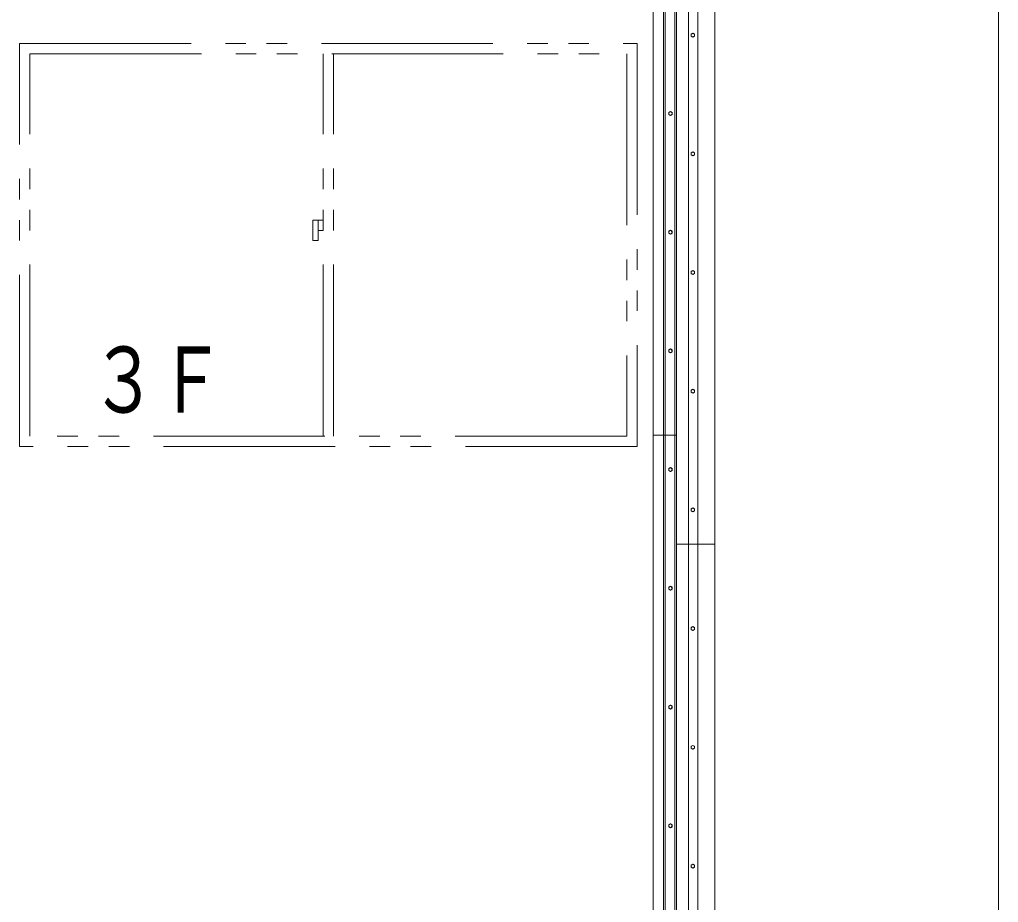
# Model space of a CAD drawing. Units: millimetres, scale not verified. Extents: x -20007 to 19993, y -13850 to 13850.
# Drawn here: x -8907 to -6053, y -1943 to 630 of the extents above; entities that cross this region are included whole.
import ezdxf
from ezdxf.enums import TextEntityAlignment as Align

# ---------------------------------------------------------------- set-up
doc = ezdxf.new("R2010")
doc.units = ezdxf.units.MM
doc.header["$LTSCALE"] = 100
doc.linetypes.add('DOUBLE_CHAIN1', pattern=[8.8, 5, -1, 0.6, -0.6, 0.6, -1])
for name, color, linetype, lineweight in [('0-9_TEXT', 7, 'Continuous', 9), ('0-D_Defpoints', 7, 'Continuous', 9), ('0-E_上部ユニット', 4, 'Continuous', 9), ('1-0_窓', 2, 'DOUBLE_CHAIN1', 9), ('1-1_中間ユニット', 6, 'Continuous', 9), ('1-5_SUNPO', 3, 'Continuous', 9)]:
    doc.layers.add(name, color=color, linetype=linetype, lineweight=lineweight)
doc.styles.add('ＭＳ ゴシック', font='')
doc.styles.get('ＭＳ ゴシック').set_extended_font_data('MS Gothic')

# ---------------------------------------------------------------- blocks, each defined once
blk = doc.blocks.new('Region223')
at = {"layer": '0-D_Defpoints'}
blk.add_circle((-6944.3, -1837.2), 5, dxfattribs=at)
blk = doc.blocks.new('Region224')
at = {"layer": '0-D_Defpoints'}
for p, q in [((-6949.3, -1834.3), (-6944.3, -1831.4)), ((-6949.3, -1840.1), (-6949.3, -1834.3)), ((-6944.3, -1843), (-6949.3, -1840.1)), ((-6944.3, -1831.4), (-6939.3, -1834.3)), ((-6939.3, -1840.1), (-6944.3, -1843)), ((-6939.3, -1834.3), (-6939.3, -1840.1))]:
    blk.add_line(p, q, dxfattribs=at)
blk = doc.blocks.new('Region239')
at = {"layer": '0-D_Defpoints'}
for p, q in [((-7014.6, -678.8), (-7009.6, -675.9)), ((-7014.6, -684.6), (-7014.6, -678.8)), ((-7009.6, -687.5), (-7014.6, -684.6)), ((-7009.6, -675.9), (-7004.6, -678.8)), ((-7004.6, -684.6), (-7009.6, -687.5)), ((-7004.6, -678.8), (-7004.6, -684.6))]:
    blk.add_line(p, q, dxfattribs=at)
blk = doc.blocks.new('Region240')
at = {"layer": '0-D_Defpoints'}
blk.add_circle((-7009.6, -681.7), 5, dxfattribs=at)
blk = doc.blocks.new('Region241')
at = {"layer": '0-D_Defpoints'}
blk.add_circle((-7009.6, -1027.7), 5, dxfattribs=at)
blk = doc.blocks.new('Region242')
at = {"layer": '0-D_Defpoints'}
for p, q in [((-7014.6, -1024.8), (-7009.6, -1021.9)), ((-7014.6, -1030.6), (-7014.6, -1024.8)), ((-7009.6, -1021.9), (-7004.6, -1024.8)), ((-7004.6, -1024.8), (-7004.6, -1030.6)), ((-7009.6, -1033.5), (-7014.6, -1030.6)), ((-7004.6, -1030.6), (-7009.6, -1033.5))]:
    blk.add_line(p, q, dxfattribs=at)
blk = doc.blocks.new('Region243')
at = {"layer": '0-D_Defpoints'}
blk.add_circle((-6944.3, -1145.2), 5, dxfattribs=at)
blk = doc.blocks.new('Region244')
at = {"layer": '0-D_Defpoints'}
for p, q in [((-6949.3, -1142.3), (-6944.3, -1139.4)), ((-6944.3, -1139.4), (-6939.3, -1142.3)), ((-6949.3, -1148.1), (-6949.3, -1142.3)), ((-6944.3, -1151), (-6949.3, -1148.1)), ((-6939.3, -1148.1), (-6944.3, -1151)), ((-6939.3, -1142.3), (-6939.3, -1148.1))]:
    blk.add_line(p, q, dxfattribs=at)
blk = doc.blocks.new('Region245')
at = {"layer": '0-D_Defpoints'}
for p, q in [((-7014.6, -1370.8), (-7009.6, -1367.9)), ((-7009.6, -1367.9), (-7004.6, -1370.8)), ((-7014.6, -1376.6), (-7014.6, -1370.8)), ((-7009.6, -1379.5), (-7014.6, -1376.6)), ((-7004.6, -1376.6), (-7009.6, -1379.5)), ((-7004.6, -1370.8), (-7004.6, -1376.6))]:
    blk.add_line(p, q, dxfattribs=at)
blk = doc.blocks.new('Region246')
at = {"layer": '0-D_Defpoints'}
blk.add_circle((-7009.6, -1373.7), 5, dxfattribs=at)
blk = doc.blocks.new('Region247')
at = {"layer": '0-D_Defpoints'}
for p, q in [((-6949.3, -1488.3), (-6944.3, -1485.4)), ((-6949.3, -1494.1), (-6949.3, -1488.3)), ((-6944.3, -1497), (-6949.3, -1494.1)), ((-6944.3, -1485.4), (-6939.3, -1488.3)), ((-6939.3, -1494.1), (-6944.3, -1497)), ((-6939.3, -1488.3), (-6939.3, -1494.1))]:
    blk.add_line(p, q, dxfattribs=at)
blk = doc.blocks.new('Region248')
at = {"layer": '0-D_Defpoints'}
blk.add_circle((-6944.3, -1491.2), 5, dxfattribs=at)
blk = doc.blocks.new('Region249')
at = {"layer": '0-D_Defpoints'}
blk.add_circle((-7009.6, -1719.7), 5, dxfattribs=at)
blk = doc.blocks.new('Region250')
at = {"layer": '0-D_Defpoints'}
for p, q in [((-7014.6, -1716.8), (-7009.6, -1713.9)), ((-7014.6, -1722.6), (-7014.6, -1716.8)), ((-7009.6, -1725.5), (-7014.6, -1722.6)), ((-7009.6, -1713.9), (-7004.6, -1716.8)), ((-7004.6, -1722.6), (-7009.6, -1725.5)), ((-7004.6, -1716.8), (-7004.6, -1722.6))]:
    blk.add_line(p, q, dxfattribs=at)
blk = doc.blocks.new('Region281')
at = {"layer": '0-D_Defpoints'}
blk.add_circle((-7009.6, 10.3), 5, dxfattribs=at)
blk = doc.blocks.new('Region282')
at = {"layer": '0-D_Defpoints'}
for p, q in [((-7014.6, 13.2), (-7009.6, 16.1)), ((-7014.6, 7.4), (-7014.6, 13.2)), ((-7009.6, 4.5), (-7014.6, 7.4)), ((-7009.6, 16.1), (-7004.6, 13.2)), ((-7004.6, 7.4), (-7009.6, 4.5)), ((-7004.6, 13.2), (-7004.6, 7.4))]:
    blk.add_line(p, q, dxfattribs=at)
blk = doc.blocks.new('Region283')
at = {"layer": '0-D_Defpoints'}
for p, q in [((-7014.6, -332.8), (-7009.6, -329.9)), ((-7014.6, -338.6), (-7014.6, -332.8)), ((-7009.6, -341.5), (-7014.6, -338.6)), ((-7009.6, -329.9), (-7004.6, -332.8)), ((-7004.6, -338.6), (-7009.6, -341.5)), ((-7004.6, -332.8), (-7004.6, -338.6))]:
    blk.add_line(p, q, dxfattribs=at)
blk = doc.blocks.new('Region284')
at = {"layer": '0-D_Defpoints'}
blk.add_circle((-7009.6, -335.7), 5, dxfattribs=at)
blk = doc.blocks.new('Region285')
at = {"layer": '0-D_Defpoints'}
for p, q in [((-6949.3, -104.3), (-6944.3, -101.4)), ((-6949.3, -110.1), (-6949.3, -104.3)), ((-6944.3, -113), (-6949.3, -110.1)), ((-6944.3, -101.4), (-6939.3, -104.3)), ((-6939.3, -110.1), (-6944.3, -113)), ((-6939.3, -104.3), (-6939.3, -110.1))]:
    blk.add_line(p, q, dxfattribs=at)
blk = doc.blocks.new('Region286')
at = {"layer": '0-D_Defpoints'}
blk.add_circle((-6944.3, -107.2), 5, dxfattribs=at)
blk = doc.blocks.new('Region287')
at = {"layer": '0-D_Defpoints'}
for p, q in [((-6949.3, -450.3), (-6944.3, -447.4)), ((-6949.3, -456.1), (-6949.3, -450.3)), ((-6944.3, -459), (-6949.3, -456.1)), ((-6944.3, -447.4), (-6939.3, -450.3)), ((-6939.3, -456.1), (-6944.3, -459)), ((-6939.3, -450.3), (-6939.3, -456.1))]:
    blk.add_line(p, q, dxfattribs=at)
blk = doc.blocks.new('Region288')
at = {"layer": '0-D_Defpoints'}
blk.add_circle((-6944.3, -453.2), 5, dxfattribs=at)
blk = doc.blocks.new('Region289')
at = {"layer": '0-D_Defpoints'}
blk.add_circle((-6944.3, -799.2), 5, dxfattribs=at)
blk = doc.blocks.new('Region290')
at = {"layer": '0-D_Defpoints'}
for p, q in [((-6949.3, -796.3), (-6944.3, -793.4)), ((-6949.3, -802.1), (-6949.3, -796.3)), ((-6944.3, -793.4), (-6939.3, -796.3)), ((-6939.3, -796.3), (-6939.3, -802.1)), ((-6944.3, -805), (-6949.3, -802.1)), ((-6939.3, -802.1), (-6944.3, -805))]:
    blk.add_line(p, q, dxfattribs=at)
blk = doc.blocks.new('Region299')
at = {"layer": '0-D_Defpoints'}
for p, q in [((-7014.6, 359.2), (-7009.6, 362.1)), ((-7014.6, 353.4), (-7014.6, 359.2)), ((-7009.6, 350.5), (-7014.6, 353.4)), ((-7009.6, 362.1), (-7004.6, 359.2)), ((-7004.6, 353.4), (-7009.6, 350.5)), ((-7004.6, 359.2), (-7004.6, 353.4))]:
    blk.add_line(p, q, dxfattribs=at)
blk = doc.blocks.new('Region300')
at = {"layer": '0-D_Defpoints'}
blk.add_circle((-7009.6, 356.3), 5, dxfattribs=at)
blk = doc.blocks.new('Region301')
at = {"layer": '0-D_Defpoints'}
blk.add_circle((-6944.3, 584.8), 5, dxfattribs=at)
blk = doc.blocks.new('Region302')
at = {"layer": '0-D_Defpoints'}
for p, q in [((-6949.3, 587.7), (-6944.3, 590.6)), ((-6949.3, 581.9), (-6949.3, 587.7)), ((-6944.3, 579), (-6949.3, 581.9)), ((-6944.3, 590.6), (-6939.3, 587.7)), ((-6939.3, 581.9), (-6944.3, 579)), ((-6939.3, 587.7), (-6939.3, 581.9))]:
    blk.add_line(p, q, dxfattribs=at)
blk = doc.blocks.new('Region303')
at = {"layer": '0-D_Defpoints'}
for p, q in [((-6949.3, 241.7), (-6944.3, 244.6)), ((-6949.3, 235.9), (-6949.3, 241.7)), ((-6944.3, 233), (-6949.3, 235.9)), ((-6944.3, 244.6), (-6939.3, 241.7)), ((-6939.3, 235.9), (-6944.3, 233)), ((-6939.3, 241.7), (-6939.3, 235.9))]:
    blk.add_line(p, q, dxfattribs=at)
blk = doc.blocks.new('Region304')
at = {"layer": '0-D_Defpoints'}
blk.add_circle((-6944.3, 238.8), 5, dxfattribs=at)

msp = doc.modelspace()

# ---------------------------------------------------------------- linework, layer by layer
at = {"layer": '0-E_上部ユニット'}
for p, q in [((-7059.6, 2535.3), (-7059.6, -581.7)), ((-6880.1, -899.2), (-6880.1, 2532.3)), ((-7029.6, 2485.3), (-7029.6, -581.7)), ((-7024.6, 2485.3), (-7024.6, -581.7)), ((-6997.1, 2485.3), (-6997.1, -581.7)), ((-6992.1, 2485.3), (-6992.1, -581.7)), ((-6992.1, 2485.2), (-6992.1, -899.2)), ((-6956.8, -899.2), (-6956.8, 2485.3)), ((-6929.3, -899.2), (-6929.3, 2485.3)), ((-6880.1, -899.2), (-6992.1, -899.2)), ((-6880.1, -899.2), (-6992.1, -899.2))]:
    msp.add_line(p, q, dxfattribs=at)
msp.add_lwpolyline([(-6992.1, -581.7), (-7059.6, -581.7), (-6992.1, -581.7)], dxfattribs=at)
at = {"layer": '1-0_窓'}
for p, q in [((-8906.9, -614.2), (-8906.9, 560.8)), ((-8906.9, 560.8), (-7106.9, 560.8)), ((-7106.9, 560.8), (-7106.9, -614.2)), ((-8876.9, -584.2), (-8876.9, 530.8)), ((-8876.9, 530.8), (-7136.9, 530.8)), ((-8021.9, -584.2), (-8021.9, 530.8)), ((-7991.9, -584.2), (-7991.9, 530.8)), ((-7136.9, 530.8), (-7136.9, -584.2)), ((-8036.9, -14.2), (-8036.9, 45.8)), ((-8036.9, 15.8), (-8021.9, 15.8)), ((-8051.9, -14.2), (-8036.9, -14.2)), ((-7136.9, -584.2), (-8876.9, -584.2)), ((-7106.9, -614.2), (-8906.9, -614.2))]:
    msp.add_line(p, q, dxfattribs=at)
msp.add_lwpolyline([(-8051.9, -14.2), (-8051.9, 45.8), (-8021.9, 45.8)], dxfattribs=at)
at = {"layer": '1-1_中間ユニット'}
for p, q in [((-7059.6, -581.7), (-7059.6, -4041.7)), ((-7029.6, -581.7), (-7029.6, -4041.7)), ((-7024.6, -581.7), (-7024.6, -4041.7)), ((-6997.1, -581.7), (-6997.1, -4041.7)), ((-6992.1, -581.7), (-6992.1, -4041.7)), ((-6992.1, -899.2), (-6992.1, -4359.2)), ((-6880.1, -899.2), (-6992.1, -899.2)), ((-6880.1, -899.2), (-6992.1, -899.2)), ((-6880.1, -899.2), (-6992.1, -899.2)), ((-6880.1, -899.2), (-6992.1, -899.2)), ((-6956.8, -4359.2), (-6956.8, -899.2)), ((-6929.3, -4359.2), (-6929.3, -899.2)), ((-6880.1, -4359.2), (-6880.1, -899.2))]:
    msp.add_line(p, q, dxfattribs=at)
for points in [[(-7059.6, -581.7), (-6992.1, -581.7), (-7059.6, -581.7)], [(-6992.1, -581.7), (-7059.6, -581.7), (-6992.1, -581.7)]]:
    msp.add_lwpolyline(points, dxfattribs=at)
at = {"layer": '1-5_SUNPO'}
msp.add_line((-6053.3, -7714.2), (-6053.3, 2335.3), dxfattribs=at)

# ---------------------------------------------------------------- block references
at = {"layer": '0-D_Defpoints'}
for name in ['Region302', 'Region301', 'Region299', 'Region300', 'Region303', 'Region304', 'Region282', 'Region281', 'Region285', 'Region286', 'Region283', 'Region284', 'Region287', 'Region288', 'Region239', 'Region240', 'Region290', 'Region289', 'Region242', 'Region241', 'Region244', 'Region243', 'Region245', 'Region246', 'Region247', 'Region248', 'Region250', 'Region249', 'Region224', 'Region223']:
    msp.add_blockref(name, (0, 0), dxfattribs=at)

# ---------------------------------------------------------------- texts
at = {"layer": '0-9_TEXT', "style": 'ＭＳ ゴシック', "width": 0.75}
msp.add_text('３Ｆ', height=192.1, dxfattribs=at).set_placement((-8701.4, -573), align=Align.BOTTOM_LEFT)

doc.saveas('drawing.dxf')
